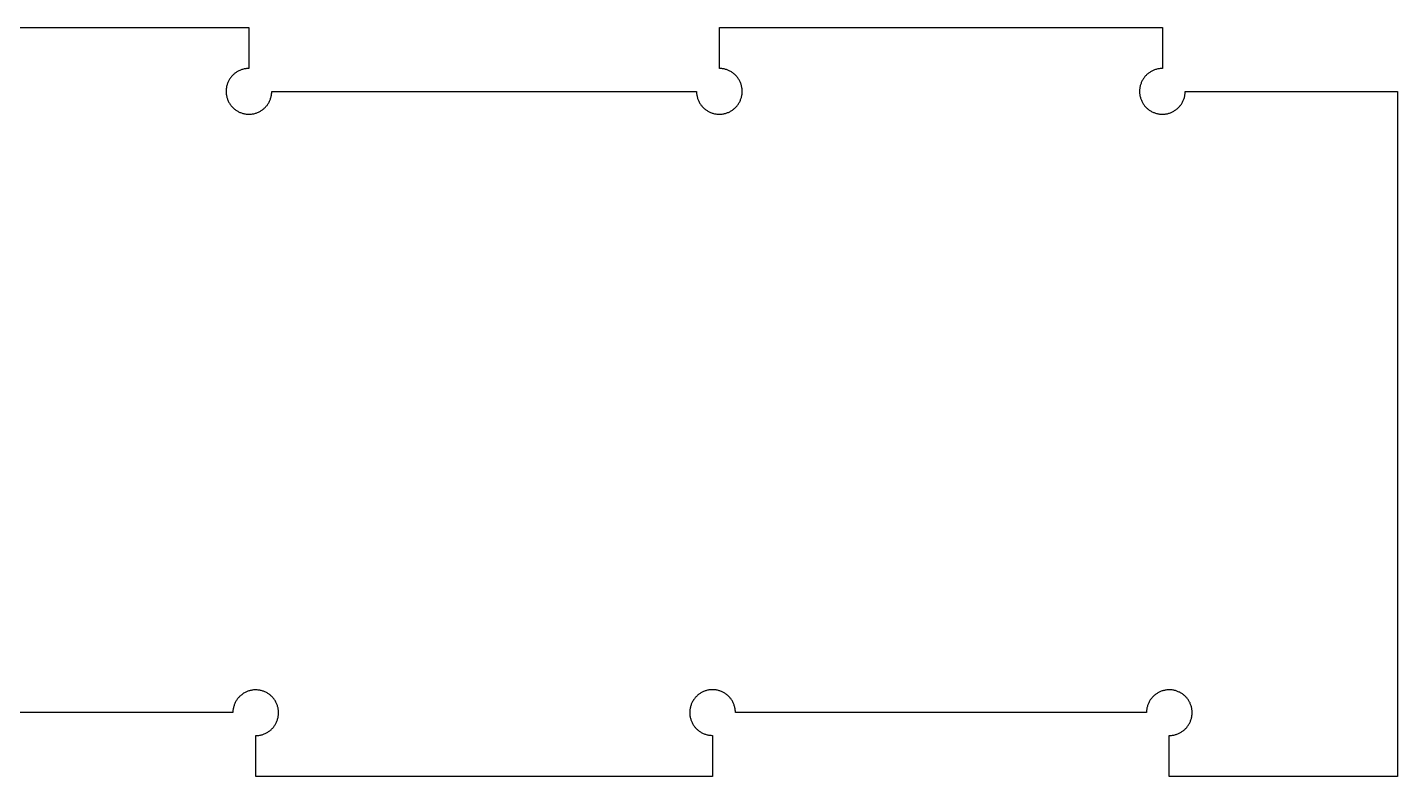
# Model space of a CAD drawing. Header units: millimetres. Extents: x 0 to 60, y 0 to 72.3.
# Drawn here: x 30 to 60, y 55.92 to 72.32 of the extents above; entities that cross this region are included whole.
import ezdxf

# ---------------------------------------------------------------- set-up
doc = ezdxf.new("R2010")
doc.units = ezdxf.units.MM
doc.layers.add('Default', color=18, linetype='Continuous', true_color=0x000000)

msp = doc.modelspace()

# ---------------------------------------------------------------- linework, layer by layer
at = {"layer": 'Default'}
for p, q in [((25.15, 72.318), (34.85, 72.318)), ((34.85, 72.318), (34.85, 71.418)), ((45.15, 71.418), (45.15, 72.318)), ((45.15, 72.318), (54.85, 72.318)), ((54.85, 72.318), (54.85, 71.418)), ((34.73, 71.404), (34.713, 71.399)), ((34.747, 71.408), (34.73, 71.404)), ((34.764, 71.411), (34.747, 71.408)), ((34.781, 71.414), (34.764, 71.411)), ((34.798, 71.416), (34.781, 71.414)), ((34.815, 71.417), (34.798, 71.416)), ((34.833, 71.418), (34.815, 71.417)), ((34.85, 71.418), (34.833, 71.418)), ((45.167, 71.418), (45.15, 71.418)), ((45.185, 71.417), (45.167, 71.418)), ((45.202, 71.416), (45.185, 71.417)), ((45.219, 71.414), (45.202, 71.416)), ((45.236, 71.411), (45.219, 71.414)), ((45.253, 71.408), (45.236, 71.411)), ((45.27, 71.404), (45.253, 71.408)), ((45.287, 71.399), (45.27, 71.404)), ((54.73, 71.404), (54.713, 71.399)), ((54.747, 71.408), (54.73, 71.404)), ((54.764, 71.411), (54.747, 71.408)), ((54.781, 71.414), (54.764, 71.411)), ((54.798, 71.416), (54.781, 71.414)), ((54.815, 71.417), (54.798, 71.416)), ((54.833, 71.418), (54.815, 71.417)), ((54.85, 71.418), (54.833, 71.418)), ((34.388, 71.11), (34.382, 71.094)), ((34.395, 71.126), (34.388, 71.11)), ((34.402, 71.141), (34.395, 71.126)), ((34.41, 71.157), (34.402, 71.141)), ((34.419, 71.172), (34.41, 71.157)), ((34.428, 71.186), (34.419, 71.172)), ((34.438, 71.201), (34.428, 71.186)), ((34.448, 71.215), (34.438, 71.201)), ((34.458, 71.229), (34.448, 71.215)), ((34.469, 71.242), (34.458, 71.229)), ((34.48, 71.255), (34.469, 71.242)), ((34.492, 71.268), (34.48, 71.255)), ((34.505, 71.28), (34.492, 71.268)), ((34.517, 71.292), (34.505, 71.28)), ((34.531, 71.303), (34.517, 71.292)), ((34.544, 71.314), (34.531, 71.303)), ((34.558, 71.324), (34.544, 71.314)), ((34.572, 71.334), (34.558, 71.324)), ((34.587, 71.343), (34.572, 71.334)), ((34.602, 71.352), (34.587, 71.343)), ((34.617, 71.361), (34.602, 71.352)), ((34.632, 71.368), (34.617, 71.361)), ((34.648, 71.376), (34.632, 71.368)), ((34.664, 71.382), (34.648, 71.376)), ((34.68, 71.389), (34.664, 71.382)), ((34.697, 71.394), (34.68, 71.389)), ((34.713, 71.399), (34.697, 71.394)), ((45.303, 71.394), (45.287, 71.399)), ((45.32, 71.389), (45.303, 71.394)), ((45.336, 71.382), (45.32, 71.389)), ((45.352, 71.376), (45.336, 71.382)), ((45.368, 71.368), (45.352, 71.376)), ((45.383, 71.361), (45.368, 71.368)), ((45.398, 71.352), (45.383, 71.361)), ((45.413, 71.343), (45.398, 71.352)), ((45.428, 71.334), (45.413, 71.343)), ((45.442, 71.324), (45.428, 71.334)), ((45.456, 71.314), (45.442, 71.324)), ((45.469, 71.303), (45.456, 71.314)), ((45.483, 71.292), (45.469, 71.303)), ((45.495, 71.28), (45.483, 71.292)), ((45.508, 71.268), (45.495, 71.28)), ((45.52, 71.255), (45.508, 71.268)), ((45.531, 71.242), (45.52, 71.255)), ((45.542, 71.229), (45.531, 71.242)), ((45.552, 71.215), (45.542, 71.229)), ((45.562, 71.201), (45.552, 71.215)), ((45.572, 71.186), (45.562, 71.201)), ((45.581, 71.172), (45.572, 71.186)), ((45.59, 71.157), (45.581, 71.172)), ((45.598, 71.141), (45.59, 71.157)), ((45.605, 71.126), (45.598, 71.141)), ((45.612, 71.11), (45.605, 71.126)), ((45.618, 71.094), (45.612, 71.11)), ((54.388, 71.11), (54.382, 71.094)), ((54.395, 71.126), (54.388, 71.11)), ((54.402, 71.141), (54.395, 71.126)), ((54.41, 71.157), (54.402, 71.141)), ((54.419, 71.172), (54.41, 71.157)), ((54.428, 71.186), (54.419, 71.172)), ((54.438, 71.201), (54.428, 71.186)), ((54.448, 71.215), (54.438, 71.201)), ((54.458, 71.229), (54.448, 71.215)), ((54.469, 71.242), (54.458, 71.229)), ((54.48, 71.255), (54.469, 71.242)), ((54.492, 71.268), (54.48, 71.255)), ((54.505, 71.28), (54.492, 71.268)), ((54.517, 71.292), (54.505, 71.28)), ((54.531, 71.303), (54.517, 71.292)), ((54.544, 71.314), (54.531, 71.303)), ((54.558, 71.324), (54.544, 71.314)), ((54.572, 71.334), (54.558, 71.324)), ((54.587, 71.343), (54.572, 71.334)), ((54.602, 71.352), (54.587, 71.343)), ((54.617, 71.361), (54.602, 71.352)), ((54.632, 71.368), (54.617, 71.361)), ((54.648, 71.376), (54.632, 71.368)), ((54.664, 71.382), (54.648, 71.376)), ((54.68, 71.389), (54.664, 71.382)), ((54.697, 71.394), (54.68, 71.389)), ((54.713, 71.399), (54.697, 71.394)), ((34.351, 70.941), (34.35, 70.924)), ((34.35, 70.924), (34.35, 70.907)), ((34.35, 70.907), (34.351, 70.889)), ((34.352, 70.959), (34.351, 70.941)), ((34.351, 70.889), (34.352, 70.872)), ((34.353, 70.976), (34.352, 70.959)), ((34.352, 70.872), (34.354, 70.855)), ((34.356, 70.993), (34.353, 70.976)), ((34.354, 70.855), (34.357, 70.838)), ((34.359, 71.01), (34.356, 70.993)), ((34.357, 70.838), (34.36, 70.821)), ((34.362, 71.027), (34.359, 71.01)), ((34.36, 70.821), (34.363, 70.804)), ((34.366, 71.044), (34.362, 71.027)), ((34.363, 70.804), (34.368, 70.787)), ((34.371, 71.061), (34.366, 71.044)), ((34.376, 71.077), (34.371, 71.061)), ((34.382, 71.094), (34.376, 71.077)), ((35.335, 70.798), (35.339, 70.815)), ((35.339, 70.815), (35.343, 70.832)), ((35.343, 70.832), (35.345, 70.849)), ((35.345, 70.849), (35.347, 70.866)), ((35.347, 70.866), (35.349, 70.884)), ((35.349, 70.884), (35.35, 70.901)), ((35.35, 70.901), (35.35, 70.918)), ((35.35, 70.918), (44.65, 70.918)), ((44.65, 70.918), (44.65, 70.901)), ((44.65, 70.901), (44.651, 70.884)), ((44.651, 70.884), (44.653, 70.866)), ((44.653, 70.866), (44.655, 70.849)), ((44.655, 70.849), (44.657, 70.832)), ((44.657, 70.832), (44.661, 70.815)), ((44.661, 70.815), (44.665, 70.798)), ((45.624, 71.077), (45.618, 71.094)), ((45.629, 71.061), (45.624, 71.077)), ((45.634, 71.044), (45.629, 71.061)), ((45.632, 70.787), (45.637, 70.804)), ((45.638, 71.027), (45.634, 71.044)), ((45.637, 70.804), (45.64, 70.821)), ((45.641, 71.01), (45.638, 71.027)), ((45.64, 70.821), (45.643, 70.838)), ((45.644, 70.993), (45.641, 71.01)), ((45.643, 70.838), (45.646, 70.855)), ((45.647, 70.976), (45.644, 70.993)), ((45.646, 70.855), (45.648, 70.872)), ((45.648, 70.959), (45.647, 70.976)), ((45.649, 70.941), (45.648, 70.959)), ((45.648, 70.872), (45.649, 70.889)), ((45.65, 70.924), (45.649, 70.941)), ((45.649, 70.889), (45.65, 70.907)), ((45.65, 70.907), (45.65, 70.924)), ((54.351, 70.941), (54.35, 70.924)), ((54.35, 70.924), (54.35, 70.907)), ((54.35, 70.907), (54.351, 70.889)), ((54.352, 70.959), (54.351, 70.941)), ((54.351, 70.889), (54.352, 70.872)), ((54.353, 70.976), (54.352, 70.959)), ((54.352, 70.872), (54.354, 70.855)), ((54.356, 70.993), (54.353, 70.976)), ((54.354, 70.855), (54.357, 70.838)), ((54.359, 71.01), (54.356, 70.993)), ((54.357, 70.838), (54.36, 70.821)), ((54.362, 71.027), (54.359, 71.01)), ((54.36, 70.821), (54.363, 70.804)), ((54.366, 71.044), (54.362, 71.027)), ((54.363, 70.804), (54.368, 70.787)), ((54.371, 71.061), (54.366, 71.044)), ((54.376, 71.077), (54.371, 71.061)), ((54.382, 71.094), (54.376, 71.077)), ((55.335, 70.798), (55.339, 70.815)), ((55.339, 70.815), (55.343, 70.832)), ((55.343, 70.832), (55.345, 70.849)), ((55.345, 70.849), (55.347, 70.866)), ((55.347, 70.866), (55.349, 70.884)), ((55.349, 70.884), (55.35, 70.901)), ((55.35, 70.901), (55.35, 70.918)), ((55.35, 70.918), (60, 70.918)), ((60, 70.918), (60, 55.918)), ((34.368, 70.787), (34.372, 70.77)), ((34.372, 70.77), (34.378, 70.754)), ((34.378, 70.754), (34.384, 70.738)), ((34.384, 70.738), (34.39, 70.722)), ((34.39, 70.722), (34.397, 70.706)), ((34.397, 70.706), (34.405, 70.69)), ((34.405, 70.69), (34.413, 70.675)), ((34.413, 70.675), (34.422, 70.66)), ((34.422, 70.66), (34.431, 70.645)), ((34.431, 70.645), (34.441, 70.631)), ((34.441, 70.631), (34.451, 70.617)), ((34.451, 70.617), (34.462, 70.603)), ((34.462, 70.603), (34.473, 70.59)), ((34.473, 70.59), (34.484, 70.577)), ((34.484, 70.577), (34.496, 70.565)), ((34.496, 70.565), (34.509, 70.553)), ((34.509, 70.553), (34.522, 70.541)), ((34.522, 70.541), (34.535, 70.53)), ((34.535, 70.53), (34.549, 70.519)), ((34.549, 70.519), (34.563, 70.509)), ((34.563, 70.509), (34.577, 70.499)), ((35.118, 70.496), (35.133, 70.506)), ((35.133, 70.506), (35.147, 70.516)), ((35.147, 70.516), (35.16, 70.526)), ((35.16, 70.526), (35.174, 70.537)), ((35.174, 70.537), (35.187, 70.549)), ((35.187, 70.549), (35.199, 70.561)), ((35.199, 70.561), (35.212, 70.573)), ((35.212, 70.573), (35.223, 70.586)), ((35.223, 70.586), (35.235, 70.599)), ((35.235, 70.599), (35.246, 70.612)), ((35.246, 70.612), (35.256, 70.626)), ((35.256, 70.626), (35.266, 70.641)), ((35.266, 70.641), (35.275, 70.655)), ((35.275, 70.655), (35.284, 70.67)), ((35.284, 70.67), (35.292, 70.685)), ((35.292, 70.685), (35.3, 70.701)), ((35.3, 70.701), (35.307, 70.716)), ((35.307, 70.716), (35.314, 70.732)), ((35.314, 70.732), (35.32, 70.749)), ((35.32, 70.749), (35.326, 70.765)), ((35.326, 70.765), (35.331, 70.781)), ((35.331, 70.781), (35.335, 70.798)), ((44.665, 70.798), (44.669, 70.781)), ((44.669, 70.781), (44.674, 70.765)), ((44.674, 70.765), (44.68, 70.749)), ((44.68, 70.749), (44.686, 70.732)), ((44.686, 70.732), (44.693, 70.716)), ((44.693, 70.716), (44.7, 70.701)), ((44.7, 70.701), (44.708, 70.685)), ((44.708, 70.685), (44.716, 70.67)), ((44.716, 70.67), (44.725, 70.655)), ((44.725, 70.655), (44.734, 70.641)), ((44.734, 70.641), (44.744, 70.626)), ((44.744, 70.626), (44.754, 70.612)), ((44.754, 70.612), (44.765, 70.599)), ((44.765, 70.599), (44.777, 70.586)), ((44.777, 70.586), (44.788, 70.573)), ((44.788, 70.573), (44.801, 70.561)), ((44.801, 70.561), (44.813, 70.549)), ((44.813, 70.549), (44.826, 70.537)), ((44.826, 70.537), (44.84, 70.526)), ((44.84, 70.526), (44.853, 70.516)), ((44.853, 70.516), (44.867, 70.506)), ((44.867, 70.506), (44.882, 70.496)), ((45.423, 70.499), (45.437, 70.509)), ((45.437, 70.509), (45.451, 70.519)), ((45.451, 70.519), (45.465, 70.53)), ((45.465, 70.53), (45.478, 70.541)), ((45.478, 70.541), (45.491, 70.553)), ((45.491, 70.553), (45.504, 70.565)), ((45.504, 70.565), (45.516, 70.577)), ((45.516, 70.577), (45.527, 70.59)), ((45.527, 70.59), (45.538, 70.603)), ((45.538, 70.603), (45.549, 70.617)), ((45.549, 70.617), (45.559, 70.631)), ((45.559, 70.631), (45.569, 70.645)), ((45.569, 70.645), (45.578, 70.66)), ((45.578, 70.66), (45.587, 70.675)), ((45.587, 70.675), (45.595, 70.69)), ((45.595, 70.69), (45.603, 70.706)), ((45.603, 70.706), (45.61, 70.722)), ((45.61, 70.722), (45.616, 70.738)), ((45.616, 70.738), (45.622, 70.754)), ((45.622, 70.754), (45.628, 70.77)), ((45.628, 70.77), (45.632, 70.787)), ((54.368, 70.787), (54.372, 70.77)), ((54.372, 70.77), (54.378, 70.754)), ((54.378, 70.754), (54.384, 70.738)), ((54.384, 70.738), (54.39, 70.722)), ((54.39, 70.722), (54.397, 70.706)), ((54.397, 70.706), (54.405, 70.69)), ((54.405, 70.69), (54.413, 70.675)), ((54.413, 70.675), (54.422, 70.66)), ((54.422, 70.66), (54.431, 70.645)), ((54.431, 70.645), (54.441, 70.631)), ((54.441, 70.631), (54.451, 70.617)), ((54.451, 70.617), (54.462, 70.603)), ((54.462, 70.603), (54.473, 70.59)), ((54.473, 70.59), (54.484, 70.577)), ((54.484, 70.577), (54.496, 70.565)), ((54.496, 70.565), (54.509, 70.553)), ((54.509, 70.553), (54.522, 70.541)), ((54.522, 70.541), (54.535, 70.53)), ((54.535, 70.53), (54.549, 70.519)), ((54.549, 70.519), (54.563, 70.509)), ((54.563, 70.509), (54.577, 70.499)), ((55.118, 70.496), (55.133, 70.506)), ((55.133, 70.506), (55.147, 70.516)), ((55.147, 70.516), (55.16, 70.526)), ((55.16, 70.526), (55.174, 70.537)), ((55.174, 70.537), (55.187, 70.549)), ((55.187, 70.549), (55.199, 70.561)), ((55.199, 70.561), (55.212, 70.573)), ((55.212, 70.573), (55.223, 70.586)), ((55.223, 70.586), (55.235, 70.599)), ((55.235, 70.599), (55.246, 70.612)), ((55.246, 70.612), (55.256, 70.626)), ((55.256, 70.626), (55.266, 70.641)), ((55.266, 70.641), (55.275, 70.655)), ((55.275, 70.655), (55.284, 70.67)), ((55.284, 70.67), (55.292, 70.685)), ((55.292, 70.685), (55.3, 70.701)), ((55.3, 70.701), (55.307, 70.716)), ((55.307, 70.716), (55.314, 70.732)), ((55.314, 70.732), (55.32, 70.749)), ((55.32, 70.749), (55.326, 70.765)), ((55.326, 70.765), (55.331, 70.781)), ((55.331, 70.781), (55.335, 70.798)), ((34.577, 70.499), (34.592, 70.49)), ((34.592, 70.49), (34.607, 70.482)), ((34.607, 70.482), (34.622, 70.473)), ((34.622, 70.473), (34.638, 70.466)), ((34.638, 70.466), (34.653, 70.459)), ((34.653, 70.459), (34.669, 70.452)), ((34.669, 70.452), (34.686, 70.446)), ((34.686, 70.446), (34.702, 70.441)), ((34.702, 70.441), (34.719, 70.436)), ((34.719, 70.436), (34.736, 70.432)), ((34.736, 70.432), (34.752, 70.428)), ((34.752, 70.428), (34.77, 70.425)), ((34.77, 70.425), (34.787, 70.422)), ((34.787, 70.422), (34.804, 70.42)), ((34.804, 70.42), (34.821, 70.419)), ((34.821, 70.419), (34.838, 70.418)), ((34.838, 70.418), (34.856, 70.418)), ((34.856, 70.418), (34.873, 70.419)), ((34.873, 70.419), (34.89, 70.42)), ((34.89, 70.42), (34.908, 70.422)), ((34.908, 70.422), (34.925, 70.424)), ((34.925, 70.424), (34.942, 70.427)), ((34.942, 70.427), (34.959, 70.43)), ((34.959, 70.43), (34.976, 70.434)), ((34.976, 70.434), (34.992, 70.439)), ((34.992, 70.439), (35.009, 70.444)), ((35.009, 70.444), (35.025, 70.45)), ((35.025, 70.45), (35.041, 70.456)), ((35.041, 70.456), (35.057, 70.463)), ((35.057, 70.463), (35.073, 70.471)), ((35.073, 70.471), (35.088, 70.479)), ((35.088, 70.479), (35.103, 70.487)), ((35.103, 70.487), (35.118, 70.496)), ((44.882, 70.496), (44.897, 70.487)), ((44.897, 70.487), (44.912, 70.479)), ((44.912, 70.479), (44.927, 70.471)), ((44.927, 70.471), (44.943, 70.463)), ((44.943, 70.463), (44.959, 70.456)), ((44.959, 70.456), (44.975, 70.45)), ((44.975, 70.45), (44.991, 70.444)), ((44.991, 70.444), (45.008, 70.439)), ((45.008, 70.439), (45.024, 70.434)), ((45.024, 70.434), (45.041, 70.43)), ((45.041, 70.43), (45.058, 70.427)), ((45.058, 70.427), (45.075, 70.424)), ((45.075, 70.424), (45.092, 70.422)), ((45.092, 70.422), (45.11, 70.42)), ((45.11, 70.42), (45.127, 70.419)), ((45.127, 70.419), (45.144, 70.418)), ((45.144, 70.418), (45.162, 70.418)), ((45.162, 70.418), (45.179, 70.419)), ((45.179, 70.419), (45.196, 70.42)), ((45.196, 70.42), (45.213, 70.422)), ((45.213, 70.422), (45.23, 70.425)), ((45.23, 70.425), (45.248, 70.428)), ((45.248, 70.428), (45.264, 70.432)), ((45.264, 70.432), (45.281, 70.436)), ((45.281, 70.436), (45.298, 70.441)), ((45.298, 70.441), (45.314, 70.446)), ((45.314, 70.446), (45.331, 70.452)), ((45.331, 70.452), (45.347, 70.459)), ((45.347, 70.459), (45.362, 70.466)), ((45.362, 70.466), (45.378, 70.473)), ((45.378, 70.473), (45.393, 70.482)), ((45.393, 70.482), (45.408, 70.49)), ((45.408, 70.49), (45.423, 70.499)), ((54.577, 70.499), (54.592, 70.49)), ((54.592, 70.49), (54.607, 70.482)), ((54.607, 70.482), (54.622, 70.473)), ((54.622, 70.473), (54.638, 70.466)), ((54.638, 70.466), (54.653, 70.459)), ((54.653, 70.459), (54.669, 70.452)), ((54.669, 70.452), (54.686, 70.446)), ((54.686, 70.446), (54.702, 70.441)), ((54.702, 70.441), (54.719, 70.436)), ((54.719, 70.436), (54.736, 70.432)), ((54.736, 70.432), (54.752, 70.428)), ((54.752, 70.428), (54.77, 70.425)), ((54.77, 70.425), (54.787, 70.422)), ((54.787, 70.422), (54.804, 70.42)), ((54.804, 70.42), (54.821, 70.419)), ((54.821, 70.419), (54.838, 70.418)), ((54.838, 70.418), (54.856, 70.418)), ((54.856, 70.418), (54.873, 70.419)), ((54.873, 70.419), (54.89, 70.42)), ((54.89, 70.42), (54.908, 70.422)), ((54.908, 70.422), (54.925, 70.424)), ((54.925, 70.424), (54.942, 70.427)), ((54.942, 70.427), (54.959, 70.43)), ((54.959, 70.43), (54.976, 70.434)), ((54.976, 70.434), (54.992, 70.439)), ((54.992, 70.439), (55.009, 70.444)), ((55.009, 70.444), (55.025, 70.45)), ((55.025, 70.45), (55.041, 70.456)), ((55.041, 70.456), (55.057, 70.463)), ((55.057, 70.463), (55.073, 70.471)), ((55.073, 70.471), (55.088, 70.479)), ((55.088, 70.479), (55.103, 70.487)), ((55.103, 70.487), (55.118, 70.496)), ((34.595, 57.611), (34.585, 57.597)), ((34.605, 57.625), (34.595, 57.611)), ((34.617, 57.639), (34.605, 57.625)), ((34.628, 57.652), (34.617, 57.639)), ((34.64, 57.665), (34.628, 57.652)), ((34.652, 57.677), (34.64, 57.665)), ((34.665, 57.689), (34.652, 57.677)), ((34.678, 57.7), (34.665, 57.689)), ((34.692, 57.711), (34.678, 57.7)), ((34.706, 57.721), (34.692, 57.711)), ((34.72, 57.731), (34.706, 57.721)), ((34.735, 57.741), (34.72, 57.731)), ((34.75, 57.75), (34.735, 57.741)), ((34.765, 57.758), (34.75, 57.75)), ((34.78, 57.766), (34.765, 57.758)), ((34.796, 57.773), (34.78, 57.766)), ((34.812, 57.78), (34.796, 57.773)), ((34.829, 57.786), (34.812, 57.78)), ((34.845, 57.792), (34.829, 57.786)), ((34.862, 57.797), (34.845, 57.792)), ((34.879, 57.802), (34.862, 57.797)), ((34.896, 57.805), (34.879, 57.802)), ((34.913, 57.809), (34.896, 57.805)), ((34.93, 57.811), (34.913, 57.809)), ((34.947, 57.814), (34.93, 57.811)), ((34.965, 57.815), (34.947, 57.814)), ((34.982, 57.816), (34.965, 57.815)), ((34.999, 57.816), (34.982, 57.816)), ((35.017, 57.816), (34.999, 57.816)), ((35.034, 57.815), (35.017, 57.816)), ((35.052, 57.813), (35.034, 57.815)), ((35.069, 57.811), (35.052, 57.813)), ((35.086, 57.808), (35.069, 57.811)), ((35.103, 57.805), (35.086, 57.808)), ((35.12, 57.801), (35.103, 57.805)), ((35.137, 57.797), (35.12, 57.801)), ((35.154, 57.791), (35.137, 57.797)), ((35.17, 57.786), (35.154, 57.791)), ((35.186, 57.779), (35.17, 57.786)), ((35.202, 57.773), (35.186, 57.779)), ((35.218, 57.765), (35.202, 57.773)), ((35.234, 57.757), (35.218, 57.765)), ((35.249, 57.749), (35.234, 57.757)), ((35.264, 57.74), (35.249, 57.749)), ((35.278, 57.73), (35.264, 57.74)), ((35.293, 57.72), (35.278, 57.73)), ((35.307, 57.71), (35.293, 57.72)), ((35.32, 57.699), (35.307, 57.71)), ((35.333, 57.687), (35.32, 57.699)), ((35.346, 57.676), (35.333, 57.687)), ((35.358, 57.663), (35.346, 57.676)), ((35.37, 57.65), (35.358, 57.663)), ((35.382, 57.637), (35.37, 57.65)), ((35.393, 57.624), (35.382, 57.637)), ((35.403, 57.61), (35.393, 57.624)), ((35.413, 57.596), (35.403, 57.61)), ((44.593, 57.609), (44.583, 57.595)), ((44.603, 57.623), (44.593, 57.609)), ((44.614, 57.637), (44.603, 57.623)), ((44.625, 57.65), (44.614, 57.637)), ((44.637, 57.663), (44.625, 57.65)), ((44.649, 57.675), (44.637, 57.663)), ((44.662, 57.687), (44.649, 57.675)), ((44.674, 57.699), (44.662, 57.687)), ((44.688, 57.71), (44.674, 57.699)), ((44.701, 57.72), (44.688, 57.71)), ((44.715, 57.73), (44.701, 57.72)), ((44.73, 57.74), (44.715, 57.73)), ((44.745, 57.749), (44.73, 57.74)), ((44.76, 57.758), (44.745, 57.749)), ((44.775, 57.766), (44.76, 57.758)), ((44.79, 57.774), (44.775, 57.766)), ((44.806, 57.781), (44.79, 57.774)), ((44.822, 57.787), (44.806, 57.781)), ((44.839, 57.793), (44.822, 57.787)), ((44.855, 57.798), (44.839, 57.793)), ((44.872, 57.803), (44.855, 57.798)), ((44.889, 57.807), (44.872, 57.803)), ((44.906, 57.811), (44.889, 57.807)), ((44.923, 57.814), (44.906, 57.811)), ((44.94, 57.816), (44.923, 57.814)), ((44.957, 57.818), (44.94, 57.816)), ((44.974, 57.82), (44.957, 57.818)), ((44.992, 57.82), (44.974, 57.82)), ((45.009, 57.82), (44.992, 57.82)), ((45.026, 57.82), (45.009, 57.82)), ((45.044, 57.819), (45.026, 57.82)), ((45.061, 57.817), (45.044, 57.819)), ((45.078, 57.814), (45.061, 57.817)), ((45.095, 57.811), (45.078, 57.814)), ((45.112, 57.808), (45.095, 57.811)), ((45.129, 57.804), (45.112, 57.808)), ((45.145, 57.799), (45.129, 57.804)), ((45.162, 57.794), (45.145, 57.799)), ((45.178, 57.788), (45.162, 57.794)), ((45.194, 57.782), (45.178, 57.788)), ((45.21, 57.775), (45.194, 57.782)), ((45.226, 57.767), (45.21, 57.775)), ((45.241, 57.759), (45.226, 57.767)), ((45.256, 57.75), (45.241, 57.759)), ((45.271, 57.741), (45.256, 57.75)), ((45.285, 57.732), (45.271, 57.741)), ((45.3, 57.722), (45.285, 57.732)), ((45.313, 57.711), (45.3, 57.722)), ((45.327, 57.7), (45.313, 57.711)), ((45.34, 57.689), (45.327, 57.7)), ((45.352, 57.677), (45.34, 57.689)), ((45.364, 57.664), (45.352, 57.677)), ((45.376, 57.651), (45.364, 57.664)), ((45.387, 57.638), (45.376, 57.651)), ((45.398, 57.625), (45.387, 57.638)), ((45.408, 57.611), (45.398, 57.625)), ((45.418, 57.596), (45.408, 57.611)), ((54.596, 57.61), (54.586, 57.596)), ((54.606, 57.624), (54.596, 57.61)), ((54.617, 57.638), (54.606, 57.624)), ((54.629, 57.651), (54.617, 57.638)), ((54.64, 57.664), (54.629, 57.651)), ((54.652, 57.676), (54.64, 57.664)), ((54.665, 57.688), (54.652, 57.676)), ((54.678, 57.699), (54.665, 57.688)), ((54.692, 57.71), (54.678, 57.699)), ((54.705, 57.721), (54.692, 57.71)), ((54.719, 57.731), (54.705, 57.721)), ((54.734, 57.74), (54.719, 57.731)), ((54.749, 57.749), (54.734, 57.74)), ((54.764, 57.758), (54.749, 57.749)), ((54.779, 57.766), (54.764, 57.758)), ((54.795, 57.773), (54.779, 57.766)), ((54.811, 57.78), (54.795, 57.773)), ((54.827, 57.787), (54.811, 57.78)), ((54.843, 57.792), (54.827, 57.787)), ((54.86, 57.798), (54.843, 57.792)), ((54.877, 57.802), (54.86, 57.798)), ((54.893, 57.806), (54.877, 57.802)), ((54.91, 57.81), (54.893, 57.806)), ((54.927, 57.813), (54.91, 57.81)), ((54.945, 57.815), (54.927, 57.813)), ((54.962, 57.816), (54.945, 57.815)), ((54.979, 57.818), (54.962, 57.816)), ((54.997, 57.818), (54.979, 57.818)), ((55.014, 57.818), (54.997, 57.818)), ((55.031, 57.817), (55.014, 57.818)), ((55.048, 57.816), (55.031, 57.817)), ((55.066, 57.814), (55.048, 57.816)), ((55.083, 57.811), (55.066, 57.814)), ((55.1, 57.808), (55.083, 57.811)), ((55.117, 57.805), (55.1, 57.808)), ((55.134, 57.8), (55.117, 57.805)), ((55.15, 57.795), (55.134, 57.8)), ((55.167, 57.79), (55.15, 57.795)), ((55.183, 57.784), (55.167, 57.79)), ((55.199, 57.777), (55.183, 57.784)), ((55.215, 57.77), (55.199, 57.777)), ((55.23, 57.763), (55.215, 57.77)), ((55.246, 57.754), (55.23, 57.763)), ((55.261, 57.746), (55.246, 57.754)), ((55.275, 57.736), (55.261, 57.746)), ((55.29, 57.727), (55.275, 57.736)), ((55.304, 57.716), (55.29, 57.727)), ((55.317, 57.706), (55.304, 57.716)), ((55.33, 57.695), (55.317, 57.706)), ((55.343, 57.683), (55.33, 57.695)), ((55.356, 57.671), (55.343, 57.683)), ((55.368, 57.658), (55.356, 57.671)), ((55.379, 57.646), (55.368, 57.658)), ((55.391, 57.632), (55.379, 57.646)), ((55.401, 57.619), (55.391, 57.632)), ((55.411, 57.605), (55.401, 57.619)), ((55.421, 57.59), (55.411, 57.605)), ((34.498, 57.318), (25.498, 57.318)), ((34.499, 57.336), (34.498, 57.318)), ((34.5, 57.353), (34.499, 57.336)), ((34.501, 57.37), (34.5, 57.353)), ((34.504, 57.388), (34.501, 57.37)), ((34.506, 57.405), (34.504, 57.388)), ((34.51, 57.422), (34.506, 57.405)), ((34.514, 57.439), (34.51, 57.422)), ((34.518, 57.456), (34.514, 57.439)), ((34.524, 57.472), (34.518, 57.456)), ((34.529, 57.489), (34.524, 57.472)), ((34.536, 57.505), (34.529, 57.489)), ((34.542, 57.521), (34.536, 57.505)), ((34.55, 57.537), (34.542, 57.521)), ((34.558, 57.552), (34.55, 57.537)), ((34.566, 57.568), (34.558, 57.552)), ((34.575, 57.583), (34.566, 57.568)), ((34.585, 57.597), (34.575, 57.583)), ((35.423, 57.581), (35.413, 57.596)), ((35.432, 57.566), (35.423, 57.581)), ((35.44, 57.551), (35.432, 57.566)), ((35.448, 57.535), (35.44, 57.551)), ((35.455, 57.519), (35.448, 57.535)), ((35.462, 57.503), (35.455, 57.519)), ((35.468, 57.487), (35.462, 57.503)), ((35.474, 57.471), (35.468, 57.487)), ((35.479, 57.454), (35.474, 57.471)), ((35.484, 57.437), (35.479, 57.454)), ((35.488, 57.42), (35.484, 57.437)), ((35.491, 57.403), (35.488, 57.42)), ((35.494, 57.386), (35.491, 57.403)), ((35.496, 57.369), (35.494, 57.386)), ((35.497, 57.351), (35.496, 57.369)), ((35.498, 57.334), (35.497, 57.351)), ((35.498, 57.316), (35.498, 57.334)), ((35.498, 57.299), (35.498, 57.316)), ((44.502, 57.333), (44.501, 57.316)), ((44.501, 57.316), (44.502, 57.299)), ((44.504, 57.368), (44.502, 57.351)), ((44.502, 57.351), (44.502, 57.333)), ((44.506, 57.385), (44.504, 57.368)), ((44.508, 57.402), (44.506, 57.385)), ((44.511, 57.419), (44.508, 57.402)), ((44.515, 57.436), (44.511, 57.419)), ((44.519, 57.453), (44.515, 57.436)), ((44.524, 57.47), (44.519, 57.453)), ((44.53, 57.486), (44.524, 57.47)), ((44.536, 57.502), (44.53, 57.486)), ((44.542, 57.518), (44.536, 57.502)), ((44.549, 57.534), (44.542, 57.518)), ((44.557, 57.55), (44.549, 57.534)), ((44.565, 57.565), (44.557, 57.55)), ((44.574, 57.58), (44.565, 57.565)), ((44.583, 57.595), (44.574, 57.58)), ((45.427, 57.582), (45.418, 57.596)), ((45.436, 57.567), (45.427, 57.582)), ((45.445, 57.552), (45.436, 57.567)), ((45.452, 57.536), (45.445, 57.552)), ((45.46, 57.52), (45.452, 57.536)), ((45.466, 57.505), (45.46, 57.52)), ((45.472, 57.488), (45.466, 57.505)), ((45.478, 57.472), (45.472, 57.488)), ((45.483, 57.455), (45.478, 57.472)), ((45.487, 57.438), (45.483, 57.455)), ((45.491, 57.422), (45.487, 57.438)), ((45.494, 57.405), (45.491, 57.422)), ((45.497, 57.387), (45.494, 57.405)), ((45.499, 57.37), (45.497, 57.387)), ((45.5, 57.353), (45.499, 57.37)), ((45.501, 57.336), (45.5, 57.353)), ((45.501, 57.318), (45.501, 57.336)), ((54.502, 57.318), (45.501, 57.318)), ((54.503, 57.353), (54.502, 57.336)), ((54.502, 57.336), (54.502, 57.318)), ((54.504, 57.37), (54.503, 57.353)), ((54.506, 57.387), (54.504, 57.37)), ((54.509, 57.405), (54.506, 57.387)), ((54.512, 57.422), (54.509, 57.405)), ((54.516, 57.438), (54.512, 57.422)), ((54.521, 57.455), (54.516, 57.438)), ((54.526, 57.472), (54.521, 57.455)), ((54.531, 57.488), (54.526, 57.472)), ((54.538, 57.504), (54.531, 57.488)), ((54.544, 57.52), (54.538, 57.504)), ((54.552, 57.536), (54.544, 57.52)), ((54.559, 57.552), (54.552, 57.536)), ((54.568, 57.567), (54.559, 57.552)), ((54.577, 57.582), (54.568, 57.567)), ((54.586, 57.596), (54.577, 57.582)), ((55.43, 57.575), (55.421, 57.59)), ((55.439, 57.56), (55.43, 57.575)), ((55.447, 57.545), (55.439, 57.56)), ((55.455, 57.53), (55.447, 57.545)), ((55.462, 57.514), (55.455, 57.53)), ((55.468, 57.498), (55.462, 57.514)), ((55.474, 57.481), (55.468, 57.498)), ((55.48, 57.465), (55.474, 57.481)), ((55.484, 57.448), (55.48, 57.465)), ((55.489, 57.431), (55.484, 57.448)), ((55.492, 57.415), (55.489, 57.431)), ((55.495, 57.397), (55.492, 57.415)), ((55.498, 57.38), (55.495, 57.397)), ((55.5, 57.363), (55.498, 57.38)), ((55.501, 57.346), (55.5, 57.363)), ((55.501, 57.328), (55.501, 57.346)), ((55.502, 57.311), (55.501, 57.328)), ((55.501, 57.294), (55.502, 57.311)), ((35.382, 56.995), (35.393, 57.009)), ((35.393, 57.009), (35.403, 57.023)), ((35.403, 57.023), (35.413, 57.037)), ((35.413, 57.037), (35.423, 57.052)), ((35.423, 57.052), (35.432, 57.067)), ((35.432, 57.067), (35.44, 57.082)), ((35.44, 57.082), (35.448, 57.098)), ((35.448, 57.098), (35.455, 57.113)), ((35.455, 57.113), (35.462, 57.129)), ((35.462, 57.129), (35.469, 57.146)), ((35.469, 57.146), (35.474, 57.162)), ((35.474, 57.162), (35.479, 57.179)), ((35.479, 57.179), (35.484, 57.196)), ((35.484, 57.196), (35.488, 57.213)), ((35.488, 57.213), (35.491, 57.23)), ((35.491, 57.23), (35.494, 57.247)), ((35.494, 57.247), (35.496, 57.264)), ((35.496, 57.264), (35.497, 57.282)), ((35.497, 57.282), (35.498, 57.299)), ((44.502, 57.299), (44.503, 57.281)), ((44.503, 57.281), (44.505, 57.264)), ((44.505, 57.264), (44.507, 57.247)), ((44.507, 57.247), (44.51, 57.23)), ((44.51, 57.23), (44.513, 57.213)), ((44.513, 57.213), (44.517, 57.196)), ((44.517, 57.196), (44.522, 57.179)), ((44.522, 57.179), (44.527, 57.163)), ((44.527, 57.163), (44.533, 57.146)), ((44.533, 57.146), (44.539, 57.13)), ((44.539, 57.13), (44.546, 57.114)), ((44.546, 57.114), (44.553, 57.099)), ((44.553, 57.099), (44.561, 57.083)), ((44.561, 57.083), (44.57, 57.068)), ((44.57, 57.068), (44.579, 57.053)), ((44.579, 57.053), (44.588, 57.039)), ((44.588, 57.039), (44.598, 57.025)), ((44.598, 57.025), (44.609, 57.011)), ((44.609, 57.011), (44.619, 56.998)), ((55.382, 56.993), (55.393, 57.007)), ((55.393, 57.007), (55.403, 57.02)), ((55.403, 57.02), (55.413, 57.034)), ((55.413, 57.034), (55.423, 57.049)), ((55.423, 57.049), (55.432, 57.064)), ((55.432, 57.064), (55.441, 57.079)), ((55.441, 57.079), (55.449, 57.094)), ((55.449, 57.094), (55.456, 57.11)), ((55.456, 57.11), (55.463, 57.126)), ((55.463, 57.126), (55.469, 57.142)), ((55.469, 57.142), (55.475, 57.158)), ((55.475, 57.158), (55.481, 57.174)), ((55.481, 57.174), (55.485, 57.191)), ((55.485, 57.191), (55.489, 57.208)), ((55.489, 57.208), (55.493, 57.225)), ((55.493, 57.225), (55.496, 57.242)), ((55.496, 57.242), (55.498, 57.259)), ((55.498, 57.259), (55.5, 57.276)), ((55.5, 57.276), (55.501, 57.294)), ((35, 56.816), (35.017, 56.817)), ((35, 55.918), (35, 56.816)), ((35.017, 56.817), (35.035, 56.817)), ((35.035, 56.817), (35.052, 56.819)), ((35.052, 56.819), (35.069, 56.821)), ((35.069, 56.821), (35.087, 56.824)), ((35.087, 56.824), (35.104, 56.827)), ((35.104, 56.827), (35.121, 56.831)), ((35.121, 56.831), (35.138, 56.836)), ((35.138, 56.836), (35.154, 56.841)), ((35.154, 56.841), (35.171, 56.847)), ((35.171, 56.847), (35.187, 56.853)), ((35.187, 56.853), (35.203, 56.86)), ((35.203, 56.86), (35.219, 56.867)), ((35.219, 56.867), (35.234, 56.875)), ((35.234, 56.875), (35.249, 56.884)), ((35.249, 56.884), (35.264, 56.893)), ((35.264, 56.893), (35.279, 56.902)), ((35.279, 56.902), (35.293, 56.912)), ((35.293, 56.912), (35.307, 56.923)), ((35.307, 56.923), (35.321, 56.934)), ((35.321, 56.934), (35.334, 56.945)), ((35.334, 56.945), (35.346, 56.957)), ((35.346, 56.957), (35.359, 56.969)), ((35.359, 56.969), (35.371, 56.982)), ((35.371, 56.982), (35.382, 56.995)), ((44.619, 56.998), (44.631, 56.985)), ((44.631, 56.985), (44.643, 56.972)), ((44.643, 56.972), (44.655, 56.96)), ((44.655, 56.96), (44.668, 56.948)), ((44.668, 56.948), (44.681, 56.937)), ((44.681, 56.937), (44.694, 56.926)), ((44.694, 56.926), (44.708, 56.915)), ((44.708, 56.915), (44.722, 56.905)), ((44.722, 56.905), (44.737, 56.896)), ((44.737, 56.896), (44.752, 56.887)), ((44.752, 56.887), (44.767, 56.879)), ((44.767, 56.879), (44.782, 56.871)), ((44.782, 56.871), (44.798, 56.863)), ((44.798, 56.863), (44.814, 56.857)), ((44.814, 56.857), (44.83, 56.85)), ((44.83, 56.85), (44.847, 56.845)), ((44.847, 56.845), (44.863, 56.84)), ((44.863, 56.84), (44.88, 56.835)), ((44.88, 56.835), (44.897, 56.831)), ((44.897, 56.831), (44.914, 56.828)), ((44.914, 56.828), (44.931, 56.825)), ((44.931, 56.825), (44.948, 56.823)), ((44.948, 56.823), (44.965, 56.822)), ((44.965, 56.822), (44.983, 56.821)), ((44.983, 56.821), (45, 56.82)), ((45, 56.82), (45, 55.918)), ((55, 55.918), (55, 56.818)), ((55, 56.818), (55.017, 56.818)), ((55.017, 56.818), (55.035, 56.819)), ((55.035, 56.819), (55.052, 56.821)), ((55.052, 56.821), (55.069, 56.823)), ((55.069, 56.823), (55.086, 56.825)), ((55.086, 56.825), (55.103, 56.828)), ((55.103, 56.828), (55.12, 56.832)), ((55.12, 56.832), (55.137, 56.837)), ((55.137, 56.837), (55.154, 56.842)), ((55.154, 56.842), (55.17, 56.847)), ((55.17, 56.847), (55.186, 56.853)), ((55.186, 56.853), (55.202, 56.86)), ((55.202, 56.86), (55.218, 56.867)), ((55.218, 56.867), (55.233, 56.875)), ((55.233, 56.875), (55.249, 56.883)), ((55.249, 56.883), (55.264, 56.892)), ((55.264, 56.892), (55.278, 56.902)), ((55.278, 56.902), (55.292, 56.911)), ((55.292, 56.911), (55.306, 56.922)), ((55.306, 56.922), (55.32, 56.932)), ((55.32, 56.932), (55.333, 56.944)), ((55.333, 56.944), (55.346, 56.955)), ((55.346, 56.955), (55.358, 56.968)), ((55.358, 56.968), (55.37, 56.98)), ((55.37, 56.98), (55.382, 56.993)), ((45, 55.918), (35, 55.918)), ((60, 55.918), (55, 55.918))]:
    msp.add_line(p, q, dxfattribs=at)

doc.saveas('drawing.dxf')
